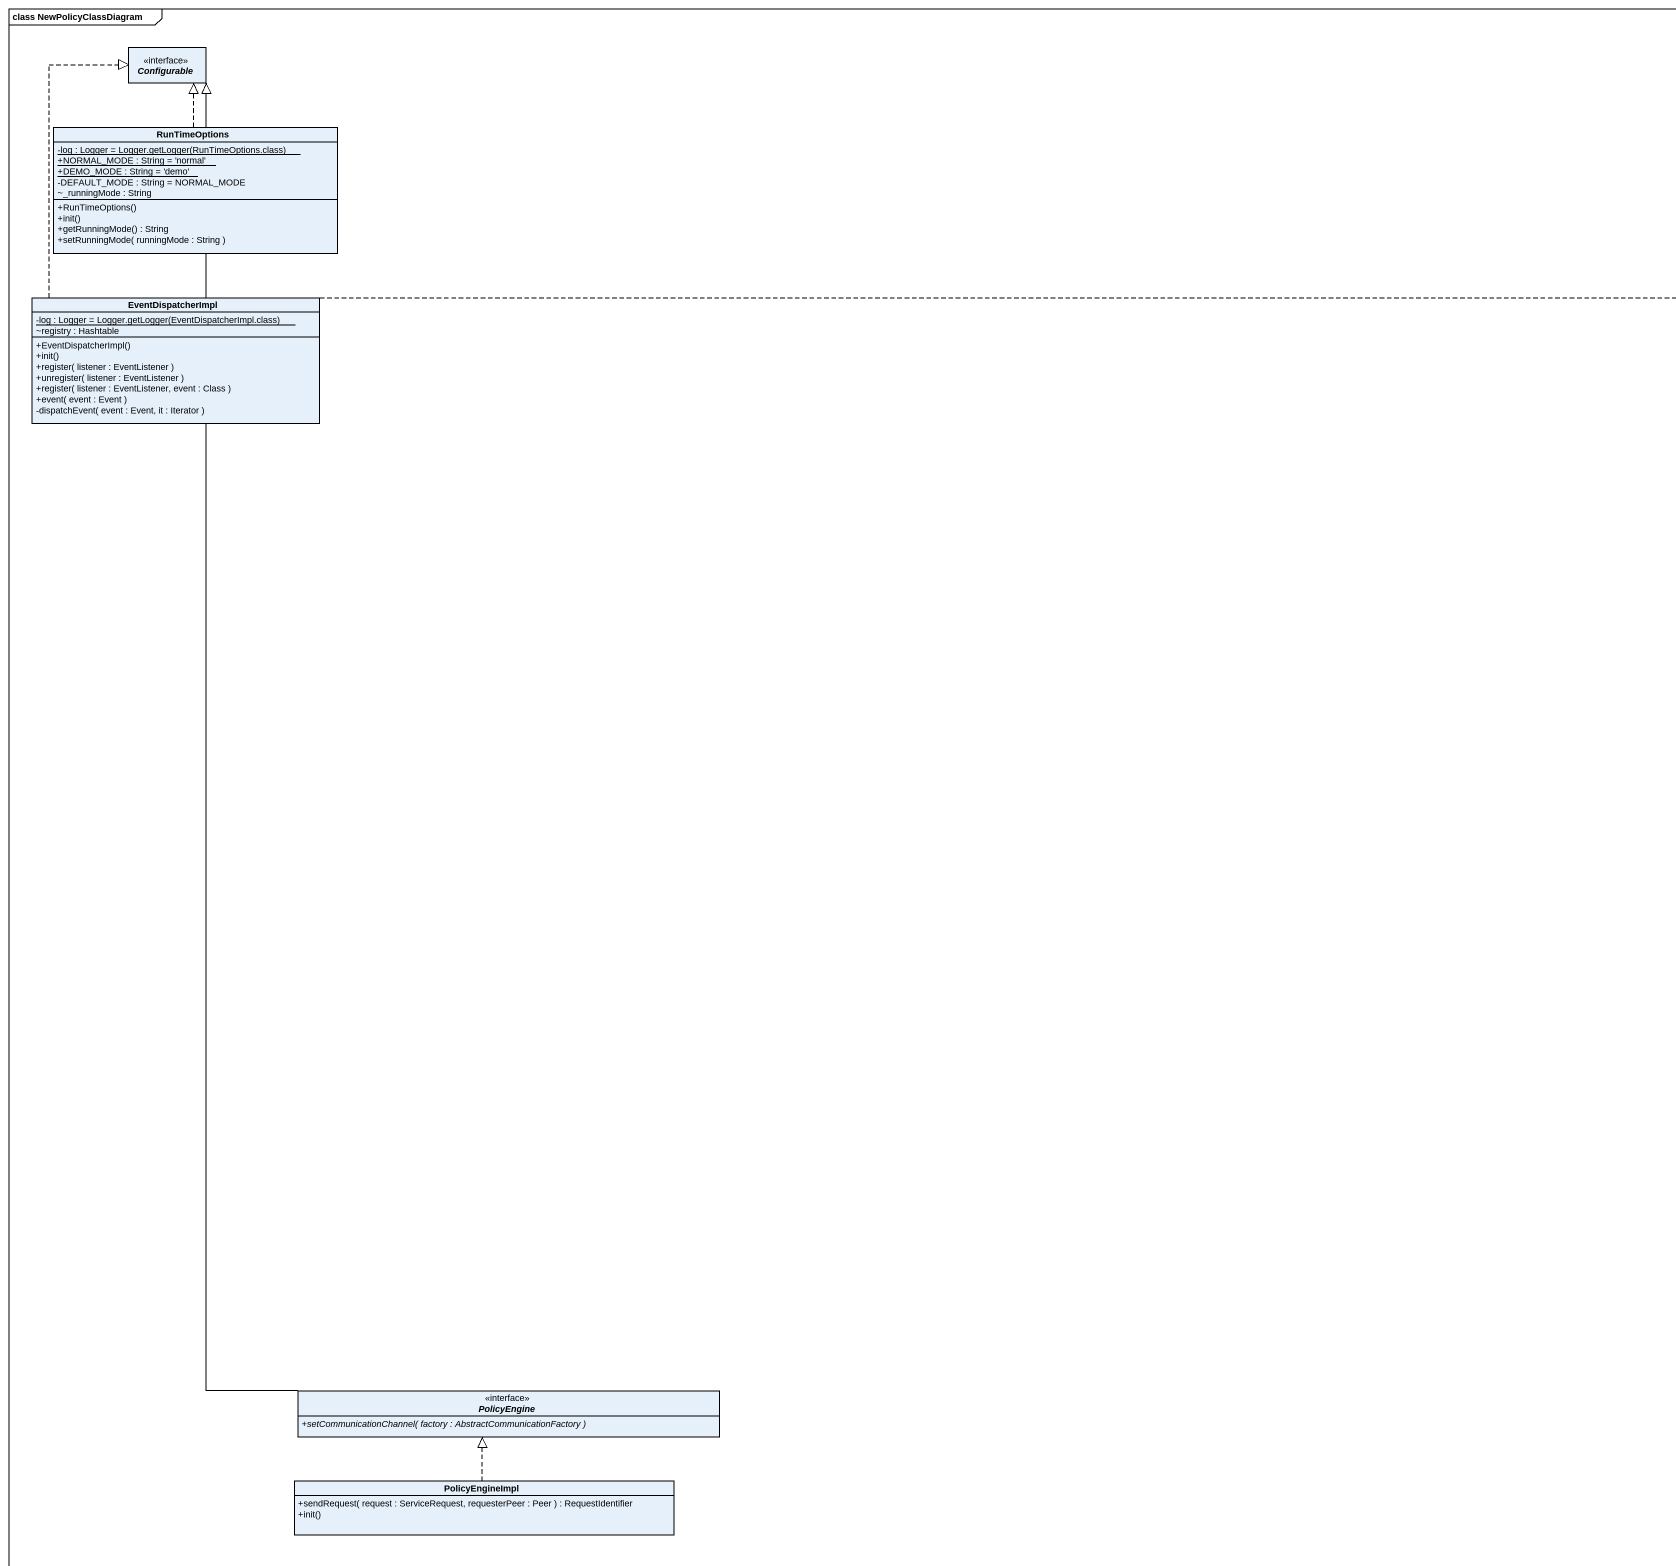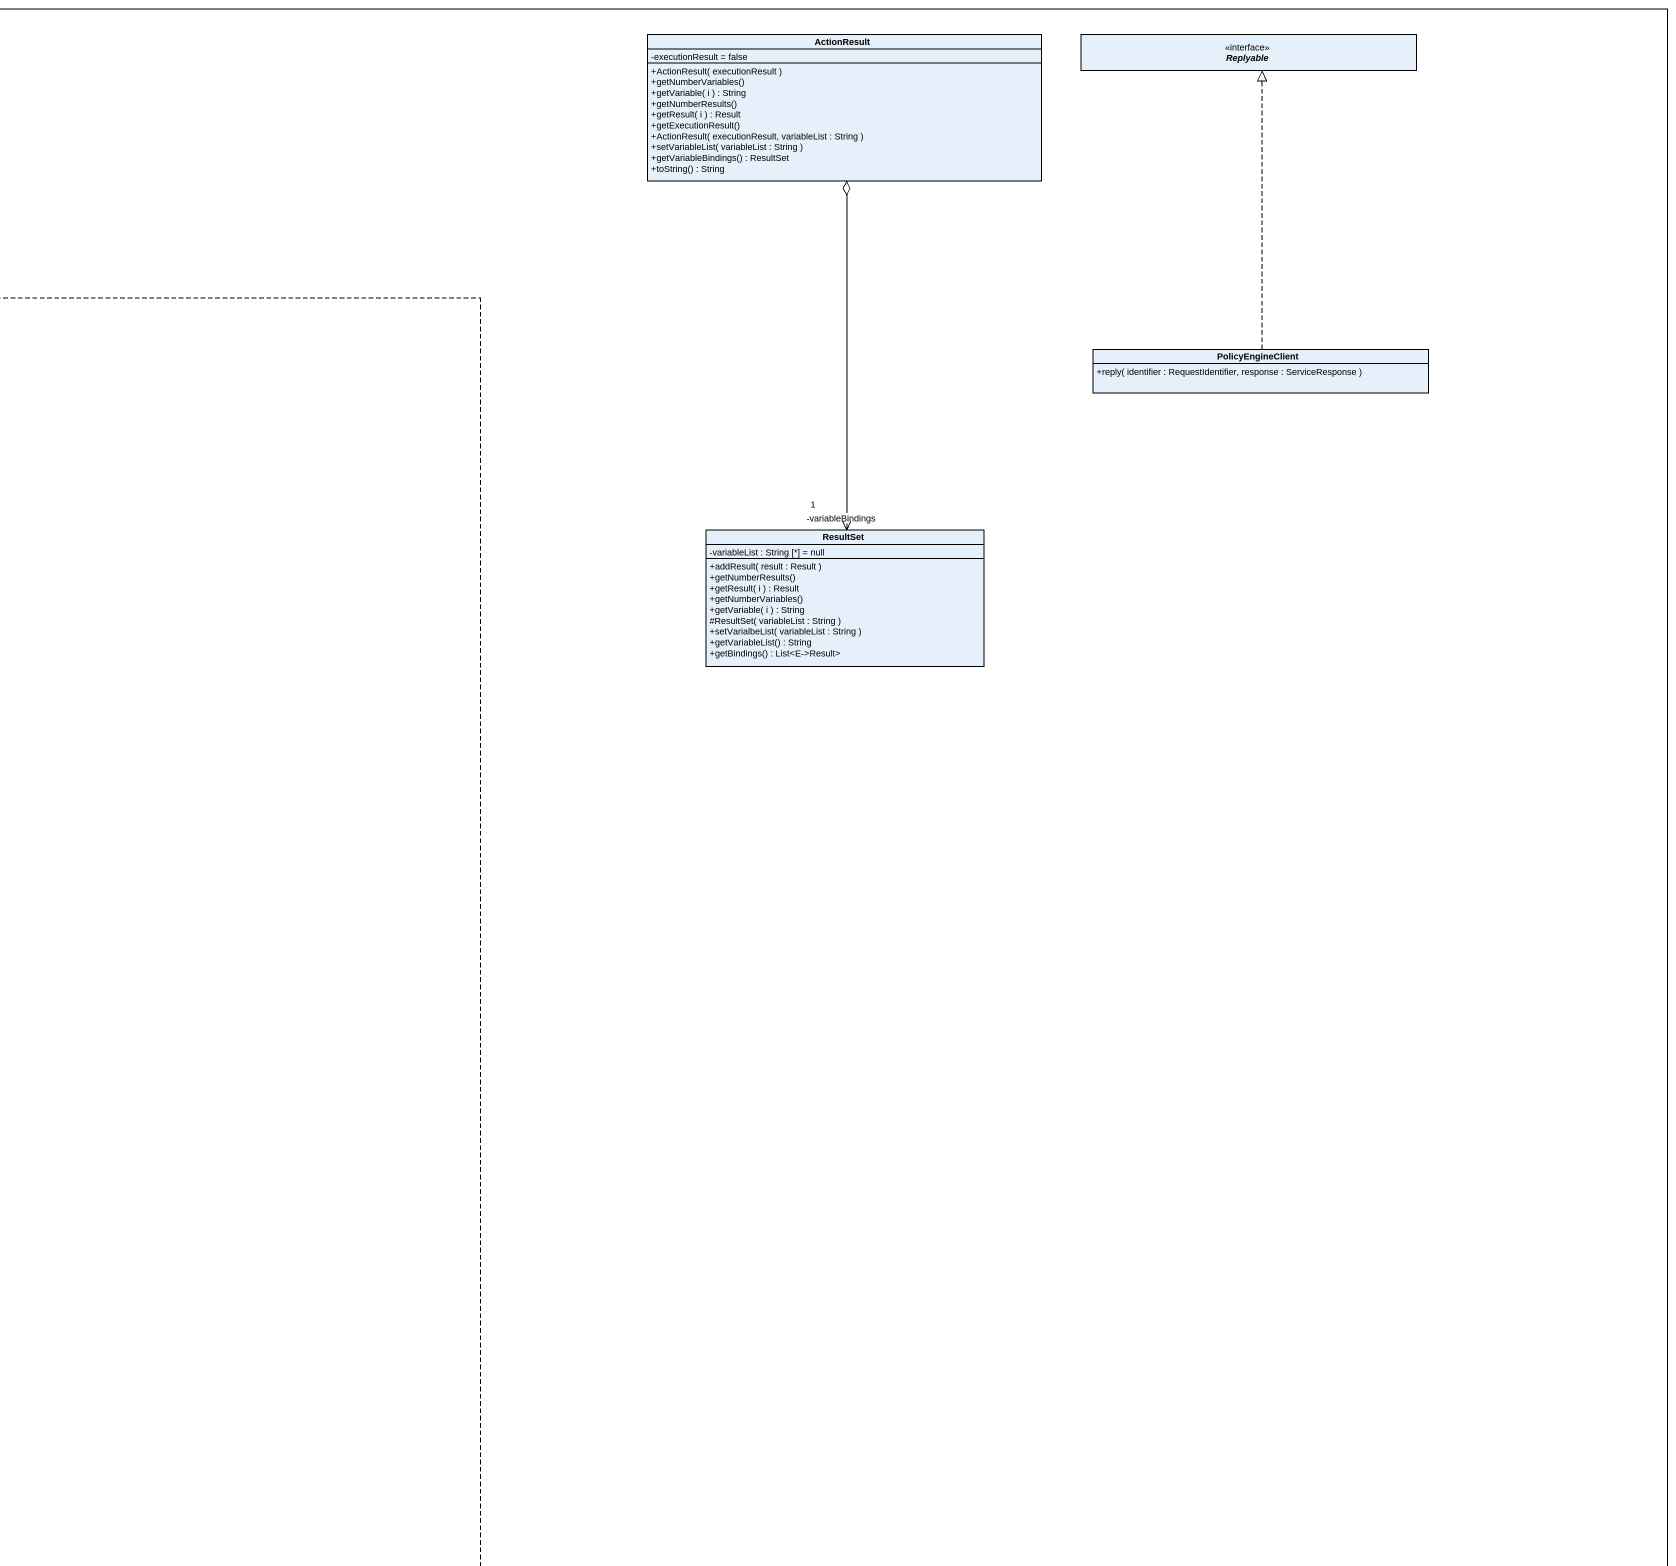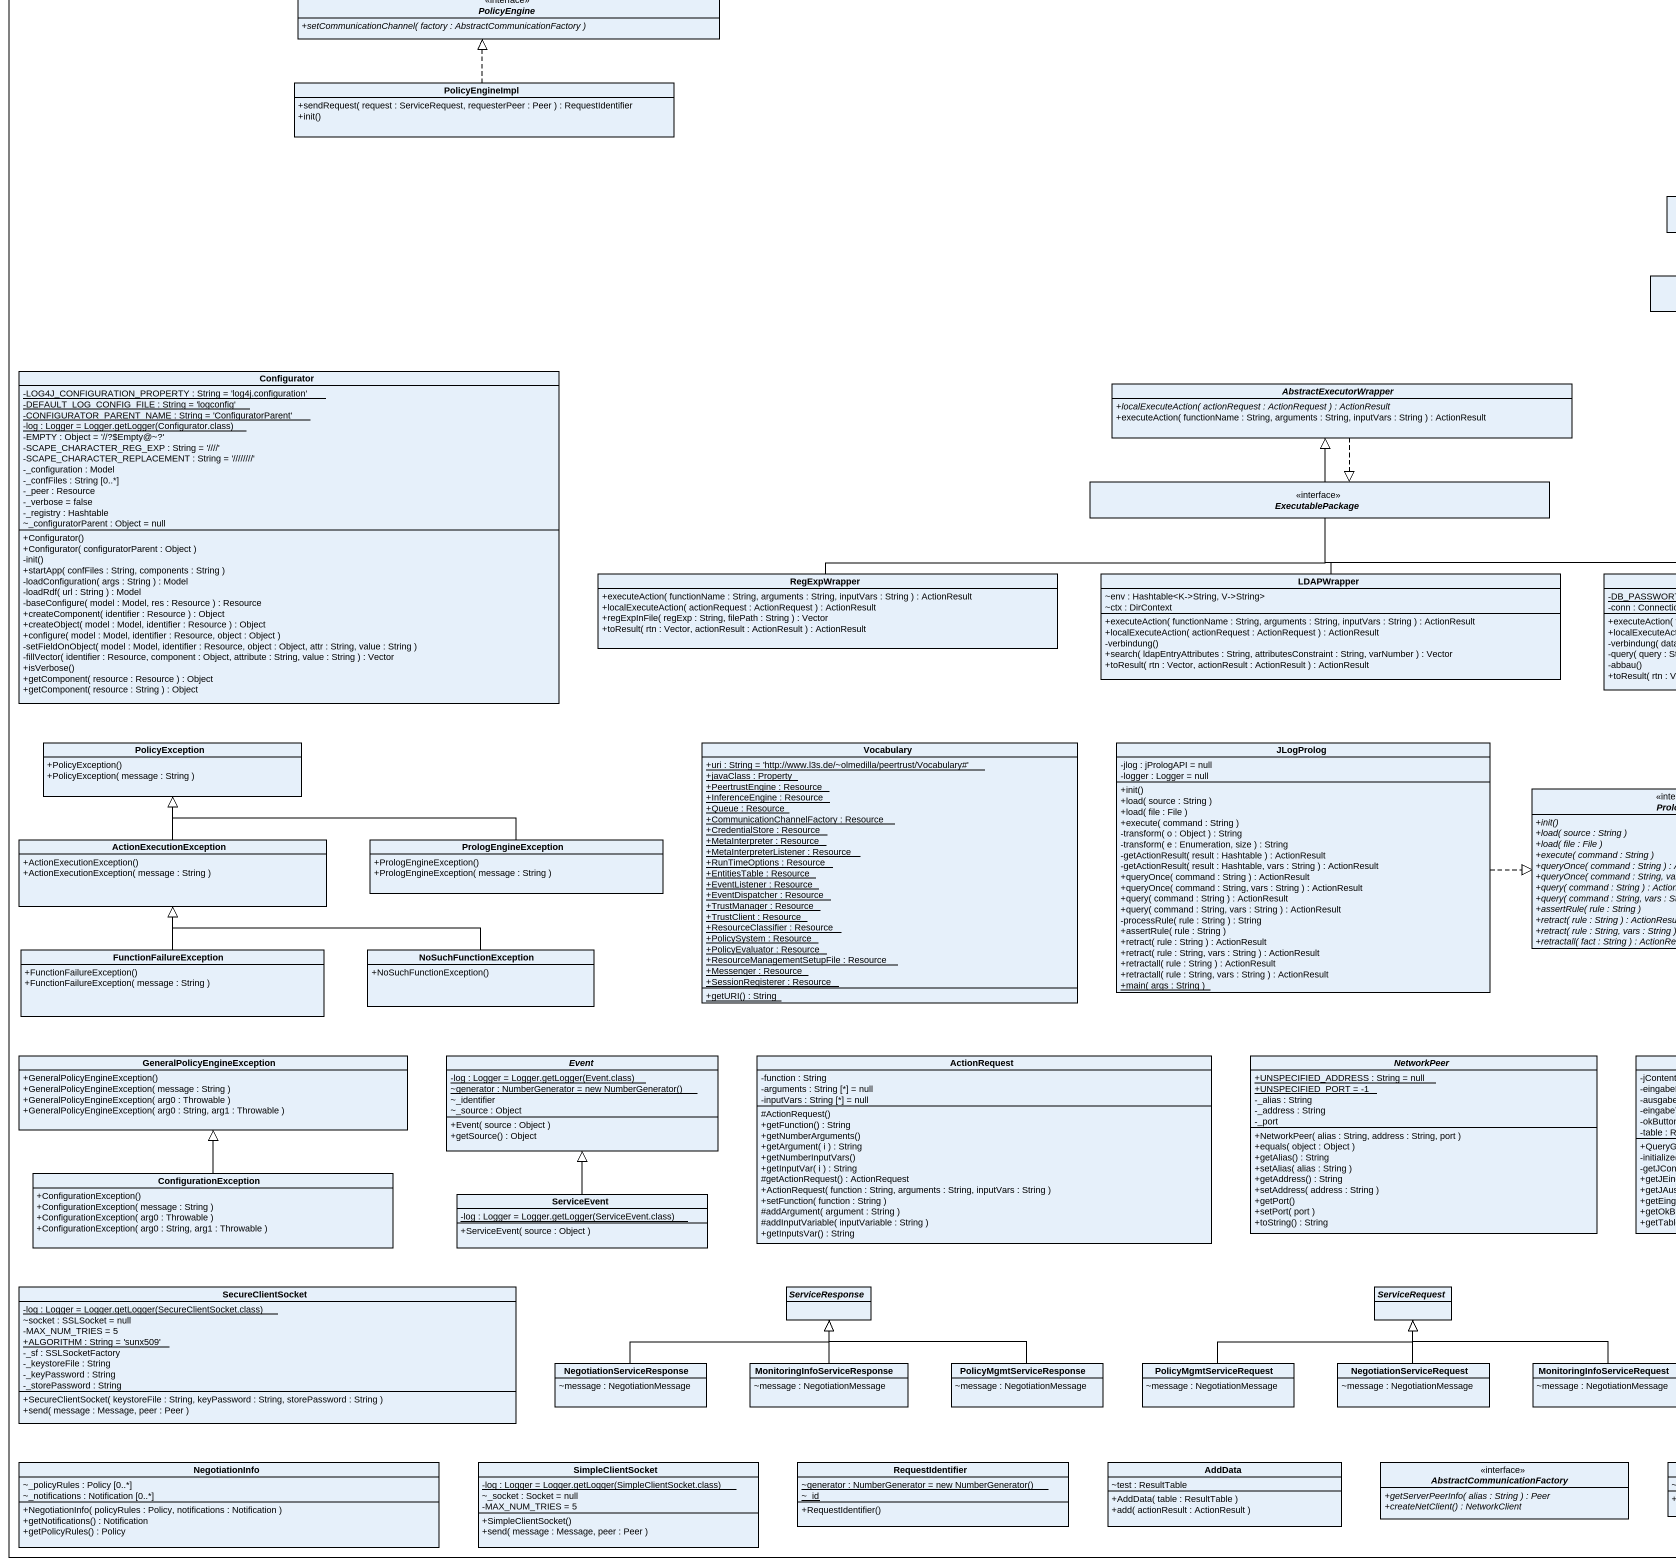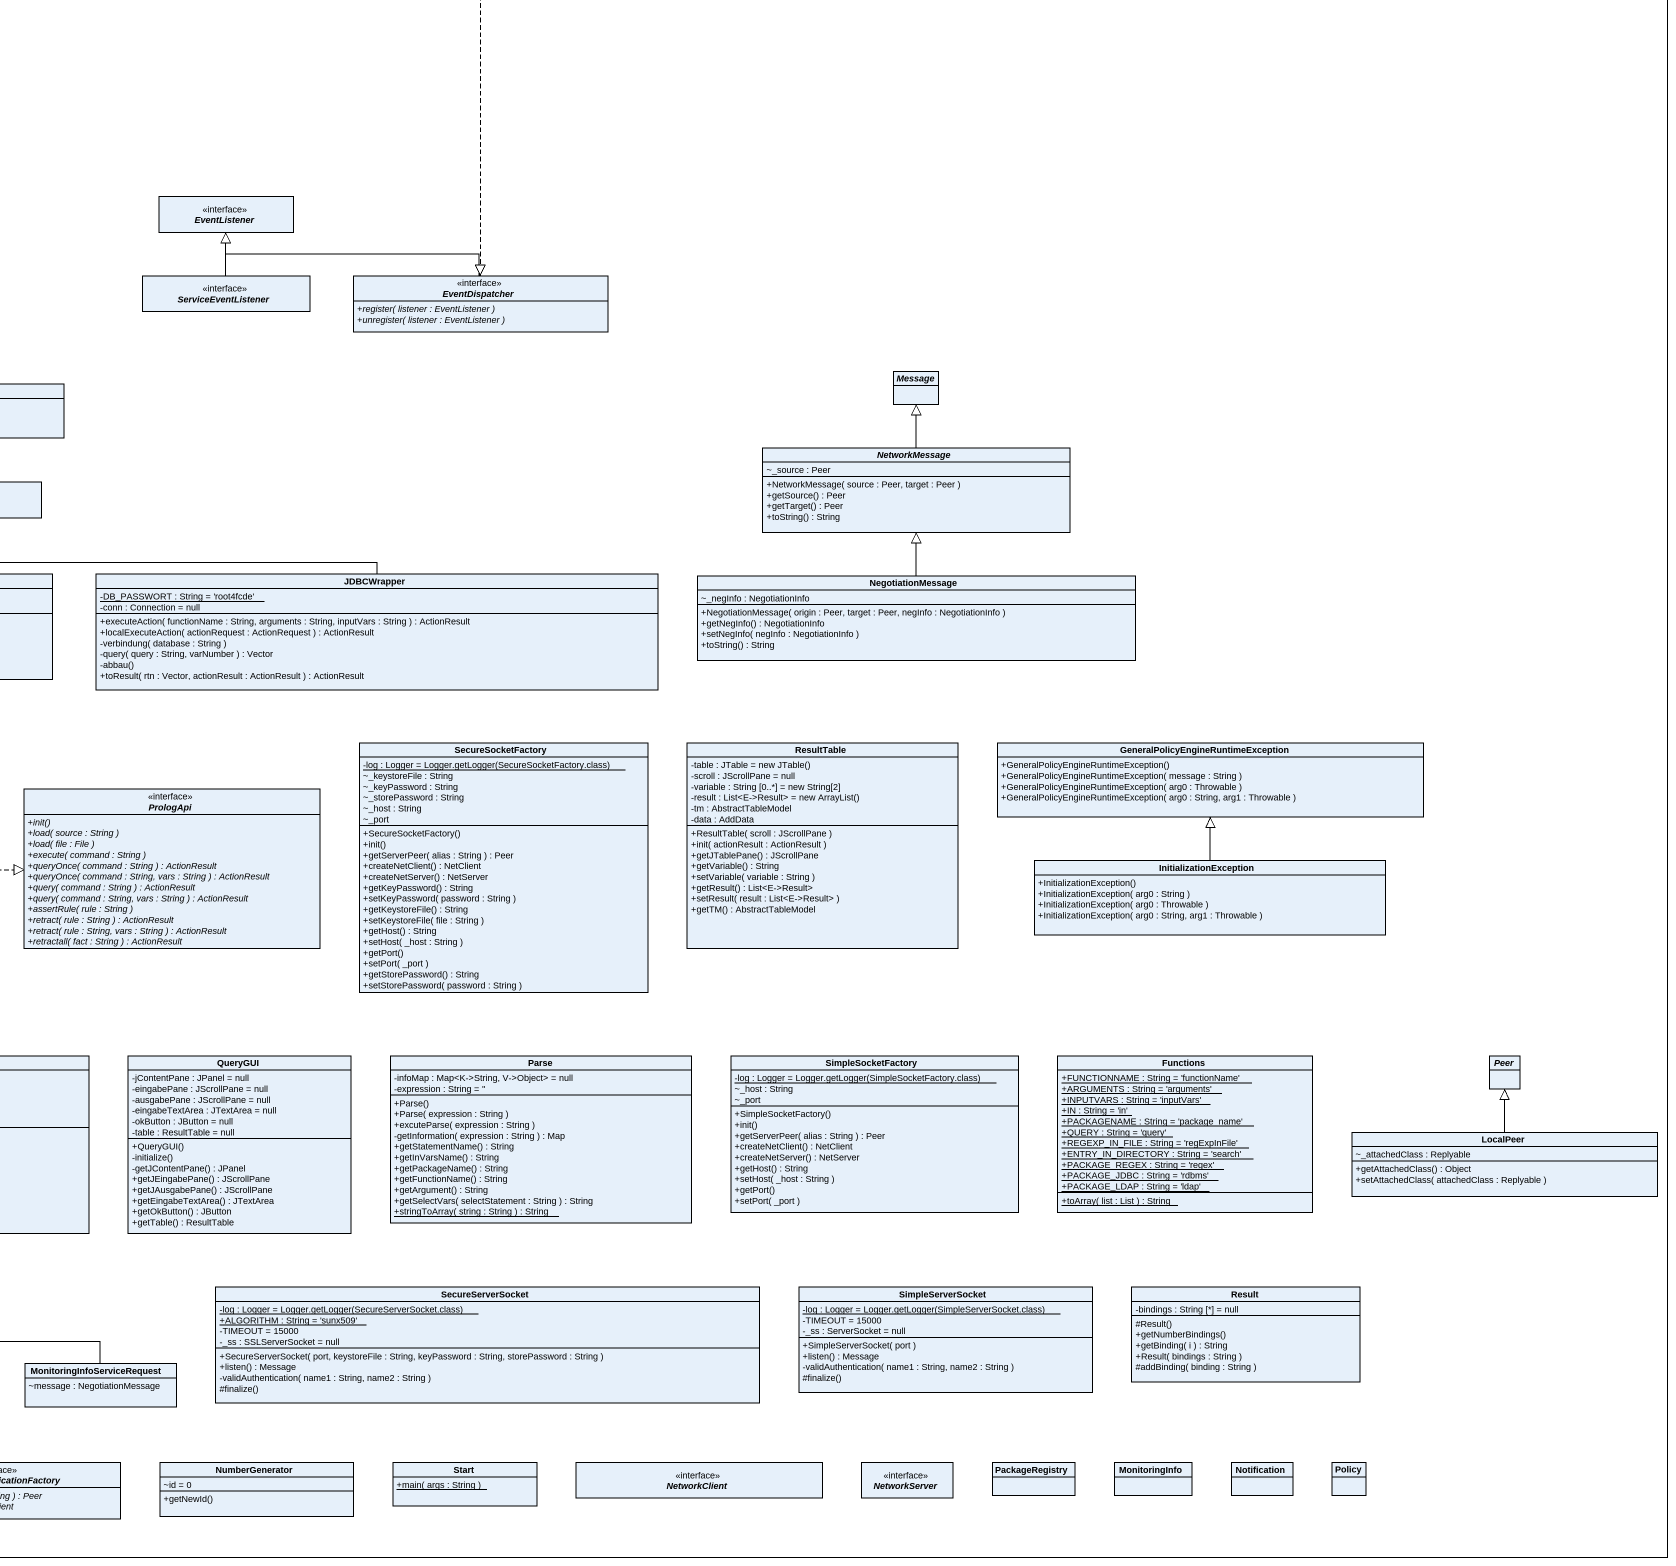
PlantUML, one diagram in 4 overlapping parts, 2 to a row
@startuml
mainframe class NewPolicyClassDiagram
hide circle
hide empty members
skinparam classAttributeIconSize 0
interface Configurable
class ActionResult {
  -executionResult = false
  +ActionResult( executionResult )
  +getNumberVariables()
  +getVariable( i ) : String
  +getNumberResults()
  +getResult( i ) : Result
  +getExecutionResult()
  +ActionResult( executionResult, variableList : String )
  +setVariableList( variableList : String )
  +getVariableBindings() : ResultSet
  +toString() : String
}
interface Replyable
class RunTimeOptions {
  {static} {field} -log : Logger = Logger.getLogger(RunTimeOptions.class)
  {static} +NORMAL_MODE : String = 'normal'
  {static} +DEMO_MODE : String = 'demo'
  -DEFAULT_MODE : String = NORMAL_MODE
  ~_runningMode : String
  +RunTimeOptions()
  +init()
  +getRunningMode() : String
  +setRunningMode( runningMode : String )
}
class EventDispatcherImpl {
  {static} {field} -log : Logger = Logger.getLogger(EventDispatcherImpl.class)
  ~registry : Hashtable
  +EventDispatcherImpl()
  +init()
  +register( listener : EventListener )
  +unregister( listener : EventListener )
  +register( listener : EventListener, event : Class )
  +event( event : Event )
  -dispatchEvent( event : Event, it : Iterator )
}
class PolicyEngineClient {
  +reply( identifier : RequestIdentifier, response : ServiceResponse )
}
class ResultSet {
  -variableList : String [*] = null
  +addResult( result : Result )
  +getNumberResults()
  +getResult( i ) : Result
  +getNumberVariables()
  +getVariable( i ) : String
  #ResultSet( variableList : String )
  +setVarialbeList( variableList : String )
  +getVariableList() : String
  +getBindings() : List<E->Result>
}
interface PolicyEngine {
  {abstract} +setCommunicationChannel( factory : AbstractCommunicationFactory )
}
class PolicyEngineImpl {
  +sendRequest( request : ServiceRequest, requesterPeer : Peer ) : RequestIdentifier
  +init()
}
interface EventListener
interface ServiceEventListener
interface EventDispatcher {
  {abstract} +register( listener : EventListener )
  {abstract} +unregister( listener : EventListener )
}
class Configurator {
  {static} -LOG4J_CONFIGURATION_PROPERTY : String = 'log4j.configuration'
  {static} -DEFAULT_LOG_CONFIG_FILE : String = 'logconfig'
  {static} -CONFIGURATOR_PARENT_NAME : String = 'ConfiguratorParent'
  {static} {field} -log : Logger = Logger.getLogger(Configurator.class)
  -EMPTY : Object = '//?~$Empty@~?'
  -SCAPE_CHARACTER_REG_EXP : String = '~//~//'
  -SCAPE_CHARACTER_REPLACEMENT : String = '~//~//~//~//'
  -_configuration : Model
  -_confFiles : String [0..*]
  -_peer : Resource
  -_verbose = false
  -_registry : Hashtable
  ~_configuratorParent : Object = null
  +Configurator()
  +Configurator( configuratorParent : Object )
  -init()
  +startApp( confFiles : String, components : String )
  -loadConfiguration( args : String ) : Model
  -loadRdf( url : String ) : Model
  -baseConfigure( model : Model, res : Resource ) : Resource
  +createComponent( identifier : Resource ) : Object
  +createObject( model : Model, identifier : Resource ) : Object
  +configure( model : Model, identifier : Resource, object : Object )
  -setFieldOnObject( model : Model, identifier : Resource, object : Object, attr : String, value : String )
  -fillVector( identifier : Resource, component : Object, attribute : String, value : String ) : Vector
  +isVerbose()
  +getComponent( resource : Resource ) : Object
  +getComponent( resource : String ) : Object
}
abstract class Message
abstract class AbstractExecutorWrapper {
  {abstract} +localExecuteAction( actionRequest : ActionRequest ) : ActionResult
  +executeAction( functionName : String, arguments : String, inputVars : String ) : ActionResult
}
abstract class NetworkMessage {
  ~_source : Peer
  +NetworkMessage( source : Peer, target : Peer )
  +getSource() : Peer
  +getTarget() : Peer
  +toString() : String
}
interface ExecutablePackage
class RegExpWrapper {
  +executeAction( functionName : String, arguments : String, inputVars : String ) : ActionResult
  +localExecuteAction( actionRequest : ActionRequest ) : ActionResult
  +regExpInFile( regExp : String, filePath : String ) : Vector
  +toResult( rtn : Vector, actionResult : ActionResult ) : ActionResult
}
class LDAPWrapper {
  ~env : Hashtable<K->String, V->String>
  ~ctx : DirContext
  +executeAction( functionName : String, arguments : String, inputVars : String ) : ActionResult
  +localExecuteAction( actionRequest : ActionRequest ) : ActionResult
  -verbindung()
  +search( ldapEntryAttributes : String, attributesConstraint : String, varNumber ) : Vector
  +toResult( rtn : Vector, actionResult : ActionResult ) : ActionResult
}
class JDBCWrapper {
  {static} -DB_PASSWORT : String = 'root4fcde'
  -conn : Connection = null
  +executeAction( functionName : String, arguments : String, inputVars : String ) : ActionResult
  +localExecuteAction( actionRequest : ActionRequest ) : ActionResult
  -verbindung( database : String )
  -query( query : String, varNumber ) : Vector
  -abbau()
  +toResult( rtn : Vector, actionResult : ActionResult ) : ActionResult
}
class NegotiationMessage {
  ~_negInfo : NegotiationInfo
  +NegotiationMessage( origin : Peer, target : Peer, negInfo : NegotiationInfo )
  +getNegInfo() : NegotiationInfo
  +setNegInfo( negInfo : NegotiationInfo )
  +toString() : String
}
class PolicyException {
  +PolicyException()
  +PolicyException( message : String )
}
class Vocabulary {
  {static} +uri : String = 'http://www.l3s.de/~olmedilla/peertrust/Vocabulary#'
  {static} +javaClass : Property
  {static} +PeertrustEngine : Resource
  {static} +InferenceEngine : Resource
  {static} +Queue : Resource
  {static} +CommunicationChannelFactory : Resource
  {static} +CredentialStore : Resource
  {static} +MetaInterpreter : Resource
  {static} +MetaInterpreterListener : Resource
  {static} +RunTimeOptions : Resource
  {static} +EntitiesTable : Resource
  {static} +EventListener : Resource
  {static} +EventDispatcher : Resource
  {static} +TrustManager : Resource
  {static} +TrustClient : Resource
  {static} +ResourceClassifier : Resource
  {static} +PolicySystem : Resource
  {static} +PolicyEvaluator : Resource
  {static} +ResourceManagementSetupFile : Resource
  {static} +Messenger : Resource
  {static} +SessionRegisterer : Resource
  {static} +getURI() : String
}
class JLogProlog {
  -jlog : jPrologAPI = null
  -logger : Logger = null
  +init()
  +load( source : String )
  +load( file : File )
  +execute( command : String )
  -transform( o : Object ) : String
  -transform( e : Enumeration, size ) : String
  -getActionResult( result : Hashtable ) : ActionResult
  -getActionResult( result : Hashtable, vars : String ) : ActionResult
  +queryOnce( command : String ) : ActionResult
  +queryOnce( command : String, vars : String ) : ActionResult
  +query( command : String ) : ActionResult
  +query( command : String, vars : String ) : ActionResult
  -processRule( rule : String ) : String
  +assertRule( rule : String )
  +retract( rule : String ) : ActionResult
  +retract( rule : String, vars : String ) : ActionResult
  +retractall( rule : String ) : ActionResult
  +retractall( rule : String, vars : String ) : ActionResult
  {static} +main( args : String )
}
class SecureSocketFactory {
  {static} {field} -log : Logger = Logger.getLogger(SecureSocketFactory.class)
  ~_keystoreFile : String
  ~_keyPassword : String
  ~_storePassword : String
  ~_host : String
  ~_port
  +SecureSocketFactory()
  +init()
  +getServerPeer( alias : String ) : Peer
  +createNetClient() : NetClient
  +createNetServer() : NetServer
  +getKeyPassword() : String
  +setKeyPassword( password : String )
  +getKeystoreFile() : String
  +setKeystoreFile( file : String )
  +getHost() : String
  +setHost( _host : String )
  +getPort()
  +setPort( _port )
  +getStorePassword() : String
  +setStorePassword( password : String )
}
class ResultTable {
  {field} -table : JTable = new JTable()
  -scroll : JScrollPane = null
  -variable : String [0..*] = new String[2]
  {field} -result : List<E->Result> = new ArrayList()
  -tm : AbstractTableModel
  -data : AddData
  +ResultTable( scroll : JScrollPane )
  +init( actionResult : ActionResult )
  +getJTablePane() : JScrollPane
  +getVariable() : String
  +setVariable( variable : String )
  +getResult() : List<E->Result>
  +setResult( result : List<E->Result> )
  +getTM() : AbstractTableModel
}
class "GeneralPolicyEngineRuntimeException" as GeneralPolicyEngineRuntimeEx {
  +GeneralPolicyEngineRuntimeException()
  +GeneralPolicyEngineRuntimeException( message : String )
  +GeneralPolicyEngineRuntimeException( arg0 : Throwable )
  +GeneralPolicyEngineRuntimeException( arg0 : String, arg1 : Throwable )
}
interface PrologApi {
  {abstract} +init()
  {abstract} +load( source : String )
  {abstract} +load( file : File )
  {abstract} +execute( command : String )
  {abstract} +queryOnce( command : String ) : ActionResult
  {abstract} +queryOnce( command : String, vars : String ) : ActionResult
  {abstract} +query( command : String ) : ActionResult
  {abstract} +query( command : String, vars : String ) : ActionResult
  {abstract} +assertRule( rule : String )
  {abstract} +retract( rule : String ) : ActionResult
  {abstract} +retract( rule : String, vars : String ) : ActionResult
  {abstract} +retractall( fact : String ) : ActionResult
}
class ActionExecutionException {
  +ActionExecutionException()
  +ActionExecutionException( message : String )
}
class PrologEngineException {
  +PrologEngineException()
  +PrologEngineException( message : String )
}
class InitializationException {
  +InitializationException()
  +InitializationException( arg0 : String )
  +InitializationException( arg0 : Throwable )
  +InitializationException( arg0 : String, arg1 : Throwable )
}
class FunctionFailureException {
  +FunctionFailureException()
  +FunctionFailureException( message : String )
}
class NoSuchFunctionException {
  +NoSuchFunctionException()
}
class GeneralPolicyEngineException {
  +GeneralPolicyEngineException()
  +GeneralPolicyEngineException( message : String )
  +GeneralPolicyEngineException( arg0 : Throwable )
  +GeneralPolicyEngineException( arg0 : String, arg1 : Throwable )
}
abstract class Event {
  {static} {field} -log : Logger = Logger.getLogger(Event.class)
  {static} {field} ~generator : NumberGenerator = new NumberGenerator()
  ~_identifier
  ~_source : Object
  +Event( source : Object )
  +getSource() : Object
}
class ActionRequest {
  -function : String
  -arguments : String [*] = null
  -inputVars : String [*] = null
  #ActionRequest()
  +getFunction() : String
  +getNumberArguments()
  +getArgument( i ) : String
  +getNumberInputVars()
  +getInputVar( i ) : String
  #getActionRequest() : ActionRequest
  +ActionRequest( function : String, arguments : String, inputVars : String )
  +setFunction( function : String )
  #addArgument( argument : String )
  #addInputVariable( inputVariable : String )
  +getInputsVar() : String
}
abstract class NetworkPeer {
  {static} +UNSPECIFIED_ADDRESS : String = null
  {static} +UNSPECIFIED_PORT = -1
  -_alias : String
  -_address : String
  -_port
  +NetworkPeer( alias : String, address : String, port )
  +equals( object : Object )
  +getAlias() : String
  +setAlias( alias : String )
  +getAddress() : String
  +setAddress( address : String )
  +getPort()
  +setPort( port )
  +toString() : String
}
class QueryGUI {
  -jContentPane : JPanel = null
  -eingabePane : JScrollPane = null
  -ausgabePane : JScrollPane = null
  -eingabeTextArea : JTextArea = null
  -okButton : JButton = null
  -table : ResultTable = null
  +QueryGUI()
  -initialize()
  -getJContentPane() : JPanel
  +getJEingabePane() : JScrollPane
  +getJAusgabePane() : JScrollPane
  +getEingabeTextArea() : JTextArea
  +getOkButton() : JButton
  +getTable() : ResultTable
}
class Parse {
  -infoMap : Map<K->String, V->Object> = null
  -expression : String = ''
  +Parse()
  +Parse( expression : String )
  +excuteParse( expression : String )
  -getInformation( expression : String ) : Map
  +getStatementName() : String
  +getInVarsName() : String
  +getPackageName() : String
  +getFunctionName() : String
  +getArgument() : String
  +getSelectVars( selectStatement : String ) : String
  {static} +stringToArray( string : String ) : String
}
class SimpleSocketFactory {
  {static} {field} -log : Logger = Logger.getLogger(SimpleSocketFactory.class)
  ~_host : String
  ~_port
  +SimpleSocketFactory()
  +init()
  +getServerPeer( alias : String ) : Peer
  +createNetClient() : NetClient
  +createNetServer() : NetServer
  +getHost() : String
  +setHost( _host : String )
  +getPort()
  +setPort( _port )
}
class Functions {
  {static} +FUNCTIONNAME : String = 'functionName'
  {static} +ARGUMENTS : String = 'arguments'
  {static} +INPUTVARS : String = 'inputVars'
  {static} +IN : String = 'in'
  {static} +PACKAGENAME : String = 'package_name'
  {static} +QUERY : String = 'query'
  {static} +REGEXP_IN_FILE : String = 'regExpInFile'
  {static} +ENTRY_IN_DIRECTORY : String = 'search'
  {static} +PACKAGE_REGEX : String = 'regex'
  {static} +PACKAGE_JDBC : String = 'rdbms'
  {static} +PACKAGE_LDAP : String = 'ldap'
  {static} +toArray( list : List ) : String
}
abstract class Peer
class LocalPeer {
  ~_attachedClass : Replyable
  +getAttachedClass() : Object
  +setAttachedClass( attachedClass : Replyable )
}
class ConfigurationException {
  +ConfigurationException()
  +ConfigurationException( message : String )
  +ConfigurationException( arg0 : Throwable )
  +ConfigurationException( arg0 : String, arg1 : Throwable )
}
class ServiceEvent {
  {static} {field} -log : Logger = Logger.getLogger(ServiceEvent.class)
  +ServiceEvent( source : Object )
}
class SecureClientSocket {
  {static} {field} -log : Logger = Logger.getLogger(SecureClientSocket.class)
  ~socket : SSLSocket = null
  -MAX_NUM_TRIES = 5
  {static} +ALGORITHM : String = 'sunx509'
  -_sf : SSLSocketFactory
  -_keystoreFile : String
  -_keyPassword : String
  -_storePassword : String
  +SecureClientSocket( keystoreFile : String, keyPassword : String, storePassword : String )
  +send( message : Message, peer : Peer )
}
abstract class ServiceResponse
abstract class ServiceRequest
class SecureServerSocket {
  {static} {field} -log : Logger = Logger.getLogger(SecureServerSocket.class)
  {static} +ALGORITHM : String = 'sunx509'
  -TIMEOUT = 15000
  -_ss : SSLServerSocket = null
  +SecureServerSocket( port, keystoreFile : String, keyPassword : String, storePassword : String )
  +listen() : Message
  -validAuthentication( name1 : String, name2 : String )
  #finalize()
}
class SimpleServerSocket {
  {static} {field} -log : Logger = Logger.getLogger(SimpleServerSocket.class)
  -TIMEOUT = 15000
  -_ss : ServerSocket = null
  +SimpleServerSocket( port )
  +listen() : Message
  -validAuthentication( name1 : String, name2 : String )
  #finalize()
}
class Result {
  -bindings : String [*] = null
  #Result()
  +getNumberBindings()
  +getBinding( i ) : String
  +Result( bindings : String )
  #addBinding( binding : String )
}
class NegotiationServiceResponse {
  ~message : NegotiationMessage
}
class "MonitoringInfoServiceResponse" as MonitoringInfoServiceRespons {
  ~message : NegotiationMessage
}
class PolicyMgmtServiceResponse {
  ~message : NegotiationMessage
}
class PolicyMgmtServiceRequest {
  ~message : NegotiationMessage
}
class NegotiationServiceRequest {
  ~message : NegotiationMessage
}
class MonitoringInfoServiceRequest {
  ~message : NegotiationMessage
}
class NegotiationInfo {
  ~_policyRules : Policy [0..*]
  ~_notifications : Notification [0..*]
  +NegotiationInfo( policyRules : Policy, notifications : Notification )
  +getNotifications() : Notification
  +getPolicyRules() : Policy
}
class SimpleClientSocket {
  {static} {field} -log : Logger = Logger.getLogger(SimpleClientSocket.class)
  ~_socket : Socket = null
  -MAX_NUM_TRIES = 5
  +SimpleClientSocket()
  +send( message : Message, peer : Peer )
}
class RequestIdentifier {
  {static} {field} ~generator : NumberGenerator = new NumberGenerator()
  {static} ~_id
  +RequestIdentifier()
}
class AddData {
  ~test : ResultTable
  +AddData( table : ResultTable )
  +add( actionResult : ActionResult )
}
interface AbstractCommunicationFactory {
  {abstract} +getServerPeerInfo( alias : String ) : Peer
  {abstract} +createNetClient() : NetworkClient
}
class NumberGenerator {
  ~id = 0
  +getNewId()
}
class "Start" as Start_ {
  {static} +main( args : String )
}
interface NetworkClient
interface NetworkServer
class PackageRegistry
class MonitoringInfo
class Notification
class Policy
ActionResult o--> "-variableBindings\n1" ResultSet
RunTimeOptions .up.|> Configurable
EventDispatcherImpl .up.|> Configurable
EventDispatcherImpl ..|> EventDispatcher
PolicyEngineClient .up.|> Replyable
PolicyEngine -up-|> Configurable
PolicyEngineImpl .up.|> PolicyEngine
ServiceEventListener -up-|> EventListener
EventDispatcher -left-|> EventListener
AbstractExecutorWrapper ..|> ExecutablePackage
NetworkMessage -up-|> Message
RegExpWrapper -right-|> AbstractExecutorWrapper
LDAPWrapper -up-|> AbstractExecutorWrapper
JDBCWrapper -left-|> AbstractExecutorWrapper
NegotiationMessage -up-|> NetworkMessage
JLogProlog .right.|> PrologApi
ActionExecutionException -up-|> PolicyException
PrologEngineException -left-|> PolicyException
InitializationException -up-|> GeneralPolicyEngineRuntimeEx
FunctionFailureException -up-|> ActionExecutionException
NoSuchFunctionException -left-|> ActionExecutionException
LocalPeer -up-|> Peer
ConfigurationException -up-|> GeneralPolicyEngineException
ServiceEvent -up-|> Event
NegotiationServiceResponse -right-|> ServiceResponse
MonitoringInfoServiceRespons -up-|> ServiceResponse
PolicyMgmtServiceResponse -left-|> ServiceResponse
PolicyMgmtServiceRequest -right-|> ServiceRequest
NegotiationServiceRequest -up-|> ServiceRequest
MonitoringInfoServiceRequest -left-|> ServiceRequest
@enduml
